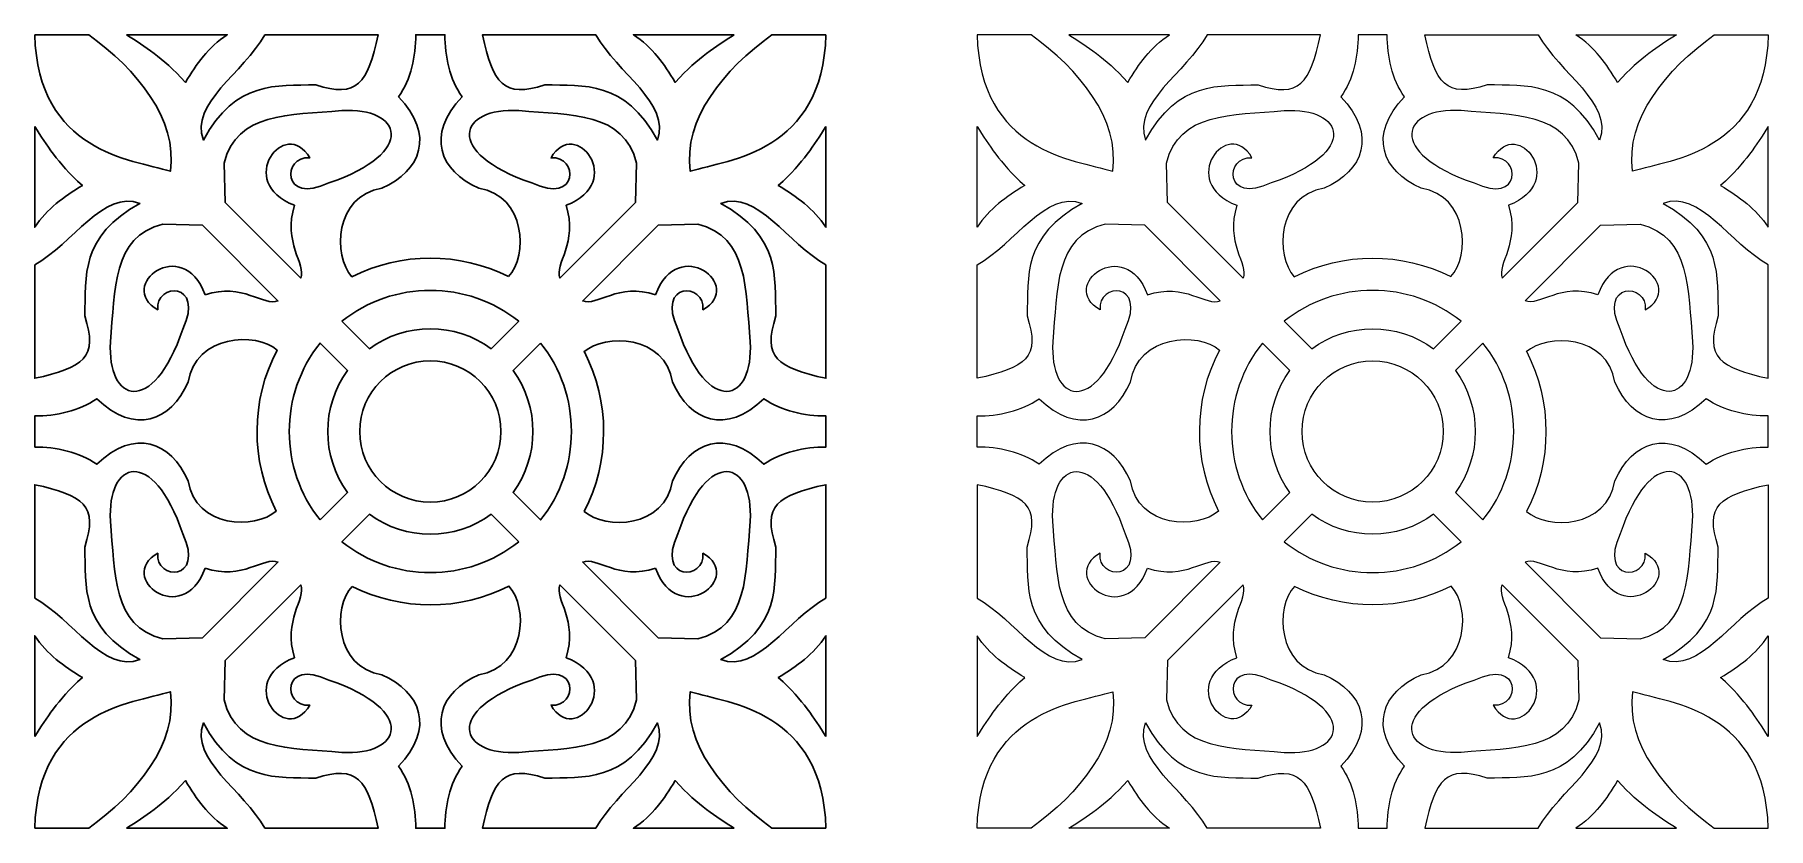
# Model space of a CAD drawing. Header units: centimetres. Extents: x -33.7 to 33.7, y -15.4 to 15.4.
import ezdxf

# ---------------------------------------------------------------- set-up
doc = ezdxf.new("R2010")
doc.units = ezdxf.units.CM
doc.header["$MEASUREMENT"] = 0
doc.layers.add('layer 1', color=7, linetype='Continuous')

msp = doc.modelspace()

# ---------------------------------------------------------------- linework, layer by layer
at = {"layer": 'layer 1', "color": 177}
msp.add_ellipse((-18.34444, 0), major_axis=(0, 2.75), ratio=1, dxfattribs=at)
at = {"layer": 'layer 1', "color": 242, "lineweight": 9}
msp.add_ellipse((18.34445, 0), major_axis=(0, 2.75), ratio=1, dxfattribs=at)
at = {"layer": 'layer 1', "color": 177}
for points, knots in [([(-33.74931, 15.44261), (-33.74931, 15.44261), (-31.64216, 15.44259), (-31.64216, 15.44259), (-31.64216, 15.44259), (-29.78364, 14.09213), (-28.172, 12.16373), (-28.46606, 10.13088), (-28.46606, 10.13088), (-30.00954, 10.58125), (-33.6093, 10.88009), (-33.74931, 15.44261)], [0, 0, 0, 0, 0.25, 0.25, 0.25, 0.25, 0.5, 0.5, 0.5, 0.5, 1, 1, 1, 1]), ([(-30.1771, 15.44257), (-30.1771, 15.44257), (-26.25409, 15.44259), (-26.25409, 15.44259), (-26.25409, 15.44259), (-26.98877, 14.95016), (-27.44313, 14.31022), (-27.87816, 13.5858), (-27.87816, 13.5858), (-28.82831, 14.61351), (-29.41989, 14.94678), (-30.1771, 15.44257)], [0, 0, 0, 0, 0.25, 0.25, 0.25, 0.25, 0.5, 0.5, 0.5, 0.5, 1, 1, 1, 1]), ([(-24.78863, 15.44259), (-24.78863, 15.44259), (-20.37616, 15.44259), (-20.37616, 15.44259), (-20.37616, 15.44259), (-20.78685, 13.55003), (-21.19496, 12.95658), (-22.8039, 13.49274), (-22.8039, 13.49274), (-24.34079, 13.44284), (-25.90666, 13.68293), (-27.18256, 11.3421), (-27.18256, 11.3421), (-27.72547, 12.76073), (-25.6135, 13.95976), (-24.78863, 15.44259)], [0, 0, 0, 0, 0.2, 0.2, 0.2, 0.2, 0.4, 0.4, 0.4, 0.4, 0.6, 0.6, 0.6, 0.6, 1, 1, 1, 1]), ([(-15.30019, 6.02589), (-17.20219, 6.98888), (-19.49533, 6.98751), (-21.39618, 6.02215), (-21.39618, 6.02215), (-22.14818, 6.82625), (-22.07374, 9.17533), (-20.23131, 9.46705), (-20.23131, 9.46705), (-18.6925, 10.14655), (-18.16667, 11.54155), (-19.58201, 13.02845), (-19.58201, 13.02845), (-19.10407, 13.70059), (-18.9067, 14.60633), (-18.91075, 15.44258), (-18.91075, 15.44258), (-18.91075, 15.44258), (-17.77813, 15.44258), (-17.77813, 15.44258), (-17.77813, 15.44258), (-17.78218, 14.60633), (-17.58481, 13.70059), (-17.10687, 13.02845), (-17.10687, 13.02845), (-18.52221, 11.54155), (-17.99638, 10.14655), (-16.45757, 9.46705), (-16.45757, 9.46705), (-14.61514, 9.17533), (-14.54819, 6.82999), (-15.30019, 6.02589), (-15.30019, 6.02589), (-15.30019, 6.02589), (-15.30019, 6.02589), (-15.30019, 6.02589)], [0, 0, 0, 0, 0.1, 0.1, 0.1, 0.1, 0.2, 0.2, 0.2, 0.2, 0.3, 0.3, 0.3, 0.3, 0.4, 0.4, 0.4, 0.4, 0.5, 0.5, 0.5, 0.5, 0.6, 0.6, 0.6, 0.6, 0.7, 0.7, 0.7, 0.7, 0.8, 0.8, 0.8, 0.8, 1, 1, 1, 1]), ([(-11.90025, 15.44259), (-11.90025, 15.44259), (-16.31272, 15.44259), (-16.31272, 15.44259), (-16.31272, 15.44259), (-15.90203, 13.55003), (-15.49392, 12.95658), (-13.88498, 13.49274), (-13.88498, 13.49274), (-12.34809, 13.44284), (-10.78222, 13.68293), (-9.50632, 11.3421), (-9.50632, 11.3421), (-8.96341, 12.76073), (-11.07538, 13.95976), (-11.90025, 15.44259)], [0, 0, 0, 0, 0.2, 0.2, 0.2, 0.2, 0.4, 0.4, 0.4, 0.4, 0.6, 0.6, 0.6, 0.6, 1, 1, 1, 1]), ([(-6.51178, 15.44257), (-6.51178, 15.44257), (-10.43479, 15.44259), (-10.43479, 15.44259), (-10.43479, 15.44259), (-9.70011, 14.95016), (-9.24575, 14.31022), (-8.81072, 13.5858), (-8.81072, 13.5858), (-7.86057, 14.61351), (-7.26899, 14.94678), (-6.51178, 15.44257)], [0, 0, 0, 0, 0.25, 0.25, 0.25, 0.25, 0.5, 0.5, 0.5, 0.5, 1, 1, 1, 1]), ([(-2.93957, 15.44261), (-2.93957, 15.44261), (-5.04672, 15.44259), (-5.04672, 15.44259), (-5.04672, 15.44259), (-6.90524, 14.09213), (-8.51688, 12.16373), (-8.22282, 10.13088), (-8.22282, 10.13088), (-6.67934, 10.58125), (-3.07958, 10.88009), (-2.93957, 15.44261)], [0, 0, 0, 0, 0.25, 0.25, 0.25, 0.25, 0.5, 0.5, 0.5, 0.5, 1, 1, 1, 1]), ([(-23.62931, 8.80436), (-25.99388, 9.69071), (-23.97546, 12.2929), (-23.04262, 10.64925), (-23.04262, 10.64925), (-24.10624, 10.75567), (-24.15423, 8.80668), (-22.29331, 9.67191), (-22.29331, 9.67191), (-18.82729, 10.85978), (-19.45853, 12.63313), (-21.79613, 12.49039), (-21.79613, 12.49039), (-23.83729, 12.31179), (-25.88337, 12.42531), (-26.37704, 10.44794), (-26.37704, 10.44794), (-26.37704, 10.44794), (-26.33286, 8.91344), (-26.33286, 8.91344), (-26.33286, 8.91344), (-26.33286, 8.91344), (-23.38919, 5.96974), (-23.38919, 5.96974), (-23.38919, 5.96974), (-23.16867, 6.51349), (-24.10563, 7.35803), (-23.62931, 8.80436)], [0, 0, 0, 0, 0.125, 0.125, 0.125, 0.125, 0.25, 0.25, 0.25, 0.25, 0.375, 0.375, 0.375, 0.375, 0.5, 0.5, 0.5, 0.5, 0.625, 0.625, 0.625, 0.625, 0.75, 0.75, 0.75, 0.75, 1, 1, 1, 1]), ([(-13.05957, 8.80436), (-10.695, 9.69071), (-12.71342, 12.2929), (-13.64626, 10.64925), (-13.64626, 10.64925), (-12.58264, 10.75567), (-12.53465, 8.80668), (-14.39557, 9.67191), (-14.39557, 9.67191), (-17.86159, 10.85978), (-17.23035, 12.63313), (-14.89275, 12.49039), (-14.89275, 12.49039), (-12.85159, 12.31179), (-10.80551, 12.42531), (-10.31184, 10.44794), (-10.31184, 10.44794), (-10.31184, 10.44794), (-10.35602, 8.91344), (-10.35602, 8.91344), (-10.35602, 8.91344), (-10.35602, 8.91344), (-13.29969, 5.96974), (-13.29969, 5.96974), (-13.29969, 5.96974), (-13.52021, 6.51349), (-12.58325, 7.35803), (-13.05957, 8.80436)], [0, 0, 0, 0, 0.125, 0.125, 0.125, 0.125, 0.25, 0.25, 0.25, 0.25, 0.375, 0.375, 0.375, 0.375, 0.5, 0.5, 0.5, 0.5, 0.625, 0.625, 0.625, 0.625, 0.75, 0.75, 0.75, 0.75, 1, 1, 1, 1]), ([(-33.74932, 11.87042), (-33.74932, 11.87042), (-33.74934, 7.94741), (-33.74934, 7.94741), (-33.74934, 7.94741), (-33.25692, 8.6821), (-32.61697, 9.13645), (-31.89256, 9.57148), (-31.89256, 9.57148), (-32.92027, 10.52163), (-33.25353, 11.11322), (-33.74932, 11.87042)], [0, 0, 0, 0, 0.25, 0.25, 0.25, 0.25, 0.5, 0.5, 0.5, 0.5, 1, 1, 1, 1]), ([(-2.93956, 11.87042), (-2.93956, 11.87042), (-2.93954, 7.94741), (-2.93954, 7.94741), (-2.93954, 7.94741), (-3.43196, 8.6821), (-4.07191, 9.13645), (-4.79632, 9.57148), (-4.79632, 9.57148), (-3.76861, 10.52163), (-3.43535, 11.11322), (-2.93956, 11.87042)], [0, 0, 0, 0, 0.25, 0.25, 0.25, 0.25, 0.5, 0.5, 0.5, 0.5, 1, 1, 1, 1]), ([(-33.74934, 6.482), (-33.74934, 6.482), (-33.74931, 2.06949), (-33.74931, 2.06949), (-33.74931, 2.06949), (-31.85675, 2.48018), (-31.26334, 2.88829), (-31.79949, 4.49723), (-31.79949, 4.49723), (-31.7496, 6.03412), (-31.98969, 7.59998), (-29.64886, 8.87588), (-29.64886, 8.87588), (-31.06748, 9.41879), (-32.26652, 7.30687), (-33.74934, 6.482)], [0, 0, 0, 0, 0.2, 0.2, 0.2, 0.2, 0.4, 0.4, 0.4, 0.4, 0.6, 0.6, 0.6, 0.6, 1, 1, 1, 1]), ([(-2.93954, 6.482), (-2.93954, 6.482), (-2.93957, 2.06949), (-2.93957, 2.06949), (-2.93957, 2.06949), (-4.83213, 2.48018), (-5.42554, 2.88829), (-4.88939, 4.49723), (-4.88939, 4.49723), (-4.93928, 6.03412), (-4.69919, 7.59998), (-7.04002, 8.87588), (-7.04002, 8.87588), (-5.6214, 9.41879), (-4.42236, 7.30687), (-2.93954, 6.482)], [0, 0, 0, 0, 0.2, 0.2, 0.2, 0.2, 0.4, 0.4, 0.4, 0.4, 0.6, 0.6, 0.6, 0.6, 1, 1, 1, 1]), ([(-27.11112, 5.32263), (-27.99746, 7.6872), (-30.59966, 5.66878), (-28.95601, 4.73594), (-28.95601, 4.73594), (-29.06243, 5.79956), (-27.11343, 5.84755), (-27.97867, 3.98663), (-27.97867, 3.98663), (-29.16654, 0.52061), (-30.93988, 1.15186), (-30.79715, 3.48945), (-30.79715, 3.48945), (-30.61854, 5.53061), (-30.73207, 7.57669), (-28.75469, 8.07036), (-28.75469, 8.07036), (-28.75469, 8.07036), (-27.2202, 8.02619), (-27.2202, 8.02619), (-27.2202, 8.02619), (-27.2202, 8.02619), (-24.27649, 5.08251), (-24.27649, 5.08251), (-24.27649, 5.08251), (-24.82024, 4.86199), (-25.66478, 5.79895), (-27.11112, 5.32263)], [0, 0, 0, 0, 0.125, 0.125, 0.125, 0.125, 0.25, 0.25, 0.25, 0.25, 0.375, 0.375, 0.375, 0.375, 0.5, 0.5, 0.5, 0.5, 0.625, 0.625, 0.625, 0.625, 0.75, 0.75, 0.75, 0.75, 1, 1, 1, 1]), ([(-9.57776, 5.32263), (-8.69142, 7.6872), (-6.08922, 5.66878), (-7.73287, 4.73594), (-7.73287, 4.73594), (-7.62645, 5.79956), (-9.57545, 5.84755), (-8.71021, 3.98663), (-8.71021, 3.98663), (-7.52234, 0.52061), (-5.749, 1.15186), (-5.89173, 3.48945), (-5.89173, 3.48945), (-6.07034, 5.53061), (-5.95681, 7.57669), (-7.93419, 8.07036), (-7.93419, 8.07036), (-7.93419, 8.07036), (-9.46868, 8.02619), (-9.46868, 8.02619), (-9.46868, 8.02619), (-9.46868, 8.02619), (-12.41239, 5.08251), (-12.41239, 5.08251), (-12.41239, 5.08251), (-11.86864, 4.86199), (-11.0241, 5.79895), (-9.57776, 5.32263)], [0, 0, 0, 0, 0.125, 0.125, 0.125, 0.125, 0.25, 0.25, 0.25, 0.25, 0.375, 0.375, 0.375, 0.375, 0.5, 0.5, 0.5, 0.5, 0.625, 0.625, 0.625, 0.625, 0.75, 0.75, 0.75, 0.75, 1, 1, 1, 1]), ([(-21.78589, 4.28994), (-19.78979, 5.89327), (-16.89897, 5.8936), (-14.90286, 4.29006), (-14.90286, 4.29006), (-14.90286, 4.29006), (-15.97228, 3.22064), (-15.97228, 3.22064), (-15.97228, 3.22064), (-17.37235, 4.25381), (-19.31656, 4.25384), (-20.71668, 3.22073), (-20.71668, 3.22073), (-20.71668, 3.22073), (-21.78589, 4.28994), (-21.78589, 4.28994)], [0, 0, 0, 0, 0.2, 0.2, 0.2, 0.2, 0.4, 0.4, 0.4, 0.4, 0.6, 0.6, 0.6, 0.6, 1, 1, 1, 1]), ([(-33.74931, -0.60406), (-32.91307, -0.60001), (-32.00735, -0.79738), (-31.33521, -1.27532), (-31.33521, -1.27532), (-29.84831, 0.14003), (-28.45331, -0.38581), (-27.77381, -1.92462), (-27.77381, -1.92462), (-27.48368, -3.75708), (-25.16108, -3.83362), (-24.34463, -3.09455), (-24.34463, -3.09455), (-25.35234, -1.14499), (-25.33941, 1.22241), (-24.30986, 3.16095), (-24.30986, 3.16095), (-25.12631, 3.90002), (-27.48368, 3.75709), (-27.77381, 1.92463), (-27.77381, 1.92463), (-28.45331, 0.38582), (-29.84831, -0.14002), (-31.33521, 1.27533), (-31.33521, 1.27533), (-32.00735, 0.79739), (-32.91307, 0.60002), (-33.74931, 0.60407), (-33.74931, 0.60407), (-33.74931, 0.60407), (-33.74931, -0.60406), (-33.74931, -0.60406)], [0, 0, 0, 0, 0.11111111, 0.11111111, 0.11111111, 0.11111111, 0.22222222, 0.22222222, 0.22222222, 0.22222222, 0.33333333, 0.33333333, 0.33333333, 0.33333333, 0.44444444, 0.44444444, 0.44444444, 0.44444444, 0.55555556, 0.55555556, 0.55555556, 0.55555556, 0.66666667, 0.66666667, 0.66666667, 0.66666667, 0.77777778, 0.77777778, 0.77777778, 0.77777778, 1, 1, 1, 1]), ([(-22.63462, -3.44167), (-24.23816, -1.4455), (-24.23763, 1.44519), (-22.63419, 3.44118), (-22.63419, 3.44118), (-22.63419, 3.44118), (-21.5651, 2.37207), (-21.5651, 2.37207), (-21.5651, 2.37207), (-22.5981, 0.97205), (-22.59836, -0.97228), (-21.56531, -2.37238), (-21.56531, -2.37238), (-21.56531, -2.37238), (-22.63462, -3.44167), (-22.63462, -3.44167)], [0, 0, 0, 0, 0.2, 0.2, 0.2, 0.2, 0.4, 0.4, 0.4, 0.4, 0.6, 0.6, 0.6, 0.6, 1, 1, 1, 1]), ([(-14.05426, 3.4416), (-12.45088, 1.4456), (-12.45108, -1.44556), (-14.05451, -3.44144), (-14.05451, -3.44144), (-14.05451, -3.44144), (-15.12384, -2.37238), (-15.12384, -2.37238), (-15.12384, -2.37238), (-14.09074, -0.9724), (-14.09053, 0.97222), (-15.12353, 2.37233), (-15.12353, 2.37233), (-15.12353, 2.37233), (-14.05426, 3.4416), (-14.05426, 3.4416)], [0, 0, 0, 0, 0.2, 0.2, 0.2, 0.2, 0.4, 0.4, 0.4, 0.4, 0.6, 0.6, 0.6, 0.6, 1, 1, 1, 1]), ([(-12.3443, 3.09456), (-11.34619, 1.1636), (-11.34873, -1.17894), (-12.35116, -3.10774), (-12.35116, -3.10774), (-11.53471, -3.84681), (-9.2052, -3.75708), (-8.91507, -1.92462), (-8.91507, -1.92462), (-8.23557, -0.38581), (-6.84057, 0.14003), (-5.35367, -1.27532), (-5.35367, -1.27532), (-4.68153, -0.79738), (-3.77581, -0.60001), (-2.93957, -0.60406), (-2.93957, -0.60406), (-2.93957, -0.60406), (-2.93957, 0.60407), (-2.93957, 0.60407), (-2.93957, 0.60407), (-3.77581, 0.60002), (-4.68153, 0.79739), (-5.35367, 1.27533), (-5.35367, 1.27533), (-6.84057, -0.14002), (-8.23557, 0.38582), (-8.91507, 1.92463), (-8.91507, 1.92463), (-9.2052, 3.75709), (-11.54957, 3.83363), (-12.36602, 3.09456), (-12.36602, 3.09456), (-12.36602, 3.09456), (-12.3443, 3.09456), (-12.3443, 3.09456)], [0, 0, 0, 0, 0.1, 0.1, 0.1, 0.1, 0.2, 0.2, 0.2, 0.2, 0.3, 0.3, 0.3, 0.3, 0.4, 0.4, 0.4, 0.4, 0.5, 0.5, 0.5, 0.5, 0.6, 0.6, 0.6, 0.6, 0.7, 0.7, 0.7, 0.7, 0.8, 0.8, 0.8, 0.8, 1, 1, 1, 1]), ([(-27.11112, -5.32262), (-27.99746, -7.68719), (-30.59966, -5.66877), (-28.95601, -4.73593), (-28.95601, -4.73593), (-29.06243, -5.79955), (-27.11343, -5.84754), (-27.97867, -3.98662), (-27.97867, -3.98662), (-29.16654, -0.5206), (-30.93988, -1.15185), (-30.79715, -3.48944), (-30.79715, -3.48944), (-30.61854, -5.5306), (-30.73207, -7.57668), (-28.75469, -8.07035), (-28.75469, -8.07035), (-28.75469, -8.07035), (-27.2202, -8.02618), (-27.2202, -8.02618), (-27.2202, -8.02618), (-27.2202, -8.02618), (-24.27649, -5.0825), (-24.27649, -5.0825), (-24.27649, -5.0825), (-24.82024, -4.86198), (-25.66478, -5.79894), (-27.11112, -5.32262)], [0, 0, 0, 0, 0.125, 0.125, 0.125, 0.125, 0.25, 0.25, 0.25, 0.25, 0.375, 0.375, 0.375, 0.375, 0.5, 0.5, 0.5, 0.5, 0.625, 0.625, 0.625, 0.625, 0.75, 0.75, 0.75, 0.75, 1, 1, 1, 1]), ([(-9.57776, -5.32262), (-8.69142, -7.68719), (-6.08922, -5.66877), (-7.73287, -4.73593), (-7.73287, -4.73593), (-7.62645, -5.79955), (-9.57545, -5.84754), (-8.71021, -3.98662), (-8.71021, -3.98662), (-7.52234, -0.5206), (-5.749, -1.15185), (-5.89173, -3.48944), (-5.89173, -3.48944), (-6.07034, -5.5306), (-5.95681, -7.57668), (-7.93419, -8.07035), (-7.93419, -8.07035), (-7.93419, -8.07035), (-9.46868, -8.02618), (-9.46868, -8.02618), (-9.46868, -8.02618), (-9.46868, -8.02618), (-12.41239, -5.0825), (-12.41239, -5.0825), (-12.41239, -5.0825), (-11.86864, -4.86198), (-11.0241, -5.79894), (-9.57776, -5.32262)], [0, 0, 0, 0, 0.125, 0.125, 0.125, 0.125, 0.25, 0.25, 0.25, 0.25, 0.375, 0.375, 0.375, 0.375, 0.5, 0.5, 0.5, 0.5, 0.625, 0.625, 0.625, 0.625, 0.75, 0.75, 0.75, 0.75, 1, 1, 1, 1]), ([(-33.74934, -6.48199), (-33.74934, -6.48199), (-33.74931, -2.06948), (-33.74931, -2.06948), (-33.74931, -2.06948), (-31.85675, -2.48017), (-31.26334, -2.88828), (-31.79949, -4.49722), (-31.79949, -4.49722), (-31.7496, -6.03411), (-31.98969, -7.59997), (-29.64886, -8.87587), (-29.64886, -8.87587), (-31.06748, -9.41878), (-32.26652, -7.30686), (-33.74934, -6.48199)], [0, 0, 0, 0, 0.2, 0.2, 0.2, 0.2, 0.4, 0.4, 0.4, 0.4, 0.6, 0.6, 0.6, 0.6, 1, 1, 1, 1]), ([(-2.93954, -6.48199), (-2.93954, -6.48199), (-2.93957, -2.06948), (-2.93957, -2.06948), (-2.93957, -2.06948), (-4.83213, -2.48017), (-5.42554, -2.88828), (-4.88939, -4.49722), (-4.88939, -4.49722), (-4.93928, -6.03411), (-4.69919, -7.59997), (-7.04002, -8.87587), (-7.04002, -8.87587), (-5.6214, -9.41878), (-4.42236, -7.30686), (-2.93954, -6.48199)], [0, 0, 0, 0, 0.2, 0.2, 0.2, 0.2, 0.4, 0.4, 0.4, 0.4, 0.6, 0.6, 0.6, 0.6, 1, 1, 1, 1]), ([(-14.90283, -4.29019), (-16.8988, -5.89355), (-19.79, -5.89336), (-21.78587, -4.28999), (-21.78587, -4.28999), (-21.78587, -4.28999), (-20.71655, -3.22068), (-20.71655, -3.22068), (-20.71655, -3.22068), (-19.3166, -4.2537), (-17.37217, -4.25389), (-15.97211, -3.22091), (-15.97211, -3.22091), (-15.97211, -3.22091), (-14.90283, -4.29019), (-14.90283, -4.29019)], [0, 0, 0, 0, 0.2, 0.2, 0.2, 0.2, 0.4, 0.4, 0.4, 0.4, 0.6, 0.6, 0.6, 0.6, 1, 1, 1, 1]), ([(-23.62931, -8.80435), (-25.99388, -9.6907), (-23.97546, -12.29289), (-23.04262, -10.64924), (-23.04262, -10.64924), (-24.10624, -10.75566), (-24.15423, -8.80667), (-22.29331, -9.6719), (-22.29331, -9.6719), (-18.82729, -10.85977), (-19.45853, -12.63312), (-21.79613, -12.49038), (-21.79613, -12.49038), (-23.83729, -12.31178), (-25.88337, -12.4253), (-26.37704, -10.44793), (-26.37704, -10.44793), (-26.37704, -10.44793), (-26.33286, -8.91343), (-26.33286, -8.91343), (-26.33286, -8.91343), (-26.33286, -8.91343), (-23.38919, -5.96973), (-23.38919, -5.96973), (-23.38919, -5.96973), (-23.16867, -6.51348), (-24.10563, -7.35802), (-23.62931, -8.80435)], [0, 0, 0, 0, 0.125, 0.125, 0.125, 0.125, 0.25, 0.25, 0.25, 0.25, 0.375, 0.375, 0.375, 0.375, 0.5, 0.5, 0.5, 0.5, 0.625, 0.625, 0.625, 0.625, 0.75, 0.75, 0.75, 0.75, 1, 1, 1, 1]), ([(-21.3887, -6.0259), (-19.48426, -6.99011), (-17.18781, -6.98736), (-15.28565, -6.01849), (-15.28565, -6.01849), (-14.53365, -6.82259), (-14.61514, -9.17532), (-16.45757, -9.46704), (-16.45757, -9.46704), (-17.99638, -10.14654), (-18.52221, -11.54154), (-17.10687, -13.02844), (-17.10687, -13.02844), (-17.58481, -13.70058), (-17.78218, -14.60632), (-17.77813, -15.44257), (-17.77813, -15.44257), (-17.77813, -15.44257), (-18.91075, -15.44257), (-18.91075, -15.44257), (-18.91075, -15.44257), (-18.9067, -14.60632), (-19.10407, -13.70058), (-19.58201, -13.02844), (-19.58201, -13.02844), (-18.16667, -11.54154), (-18.6925, -10.14654), (-20.23131, -9.46704), (-20.23131, -9.46704), (-22.07374, -9.17532), (-22.1407, -6.83), (-21.3887, -6.0259)], [0, 0, 0, 0, 0.11111111, 0.11111111, 0.11111111, 0.11111111, 0.22222222, 0.22222222, 0.22222222, 0.22222222, 0.33333333, 0.33333333, 0.33333333, 0.33333333, 0.44444444, 0.44444444, 0.44444444, 0.44444444, 0.55555556, 0.55555556, 0.55555556, 0.55555556, 0.66666667, 0.66666667, 0.66666667, 0.66666667, 0.77777778, 0.77777778, 0.77777778, 0.77777778, 1, 1, 1, 1]), ([(-13.05957, -8.80435), (-10.695, -9.6907), (-12.71342, -12.29289), (-13.64626, -10.64924), (-13.64626, -10.64924), (-12.58264, -10.75566), (-12.53465, -8.80667), (-14.39557, -9.6719), (-14.39557, -9.6719), (-17.86159, -10.85977), (-17.23035, -12.63312), (-14.89275, -12.49038), (-14.89275, -12.49038), (-12.85159, -12.31178), (-10.80551, -12.4253), (-10.31184, -10.44793), (-10.31184, -10.44793), (-10.31184, -10.44793), (-10.35602, -8.91343), (-10.35602, -8.91343), (-10.35602, -8.91343), (-10.35602, -8.91343), (-13.29969, -5.96973), (-13.29969, -5.96973), (-13.29969, -5.96973), (-13.52021, -6.51348), (-12.58325, -7.35802), (-13.05957, -8.80435)], [0, 0, 0, 0, 0.125, 0.125, 0.125, 0.125, 0.25, 0.25, 0.25, 0.25, 0.375, 0.375, 0.375, 0.375, 0.5, 0.5, 0.5, 0.5, 0.625, 0.625, 0.625, 0.625, 0.75, 0.75, 0.75, 0.75, 1, 1, 1, 1]), ([(-33.74932, -11.87041), (-33.74932, -11.87041), (-33.74934, -7.9474), (-33.74934, -7.9474), (-33.74934, -7.9474), (-33.25692, -8.68209), (-32.61697, -9.13644), (-31.89256, -9.57147), (-31.89256, -9.57147), (-32.92027, -10.52162), (-33.25353, -11.11321), (-33.74932, -11.87041)], [0, 0, 0, 0, 0.25, 0.25, 0.25, 0.25, 0.5, 0.5, 0.5, 0.5, 1, 1, 1, 1]), ([(-2.93956, -11.87041), (-2.93956, -11.87041), (-2.93954, -7.9474), (-2.93954, -7.9474), (-2.93954, -7.9474), (-3.43196, -8.68209), (-4.07191, -9.13644), (-4.79632, -9.57147), (-4.79632, -9.57147), (-3.76861, -10.52162), (-3.43535, -11.11321), (-2.93956, -11.87041)], [0, 0, 0, 0, 0.25, 0.25, 0.25, 0.25, 0.5, 0.5, 0.5, 0.5, 1, 1, 1, 1]), ([(-33.74931, -15.4426), (-33.74931, -15.4426), (-31.64216, -15.44258), (-31.64216, -15.44258), (-31.64216, -15.44258), (-29.78364, -14.09212), (-28.172, -12.16372), (-28.46606, -10.13087), (-28.46606, -10.13087), (-30.00954, -10.58124), (-33.6093, -10.88008), (-33.74931, -15.4426)], [0, 0, 0, 0, 0.25, 0.25, 0.25, 0.25, 0.5, 0.5, 0.5, 0.5, 1, 1, 1, 1]), ([(-2.93957, -15.4426), (-2.93957, -15.4426), (-5.04672, -15.44258), (-5.04672, -15.44258), (-5.04672, -15.44258), (-6.90524, -14.09212), (-8.51688, -12.16372), (-8.22282, -10.13087), (-8.22282, -10.13087), (-6.67934, -10.58124), (-3.07958, -10.88008), (-2.93957, -15.4426)], [0, 0, 0, 0, 0.25, 0.25, 0.25, 0.25, 0.5, 0.5, 0.5, 0.5, 1, 1, 1, 1]), ([(-24.78863, -15.44258), (-24.78863, -15.44258), (-20.37616, -15.44258), (-20.37616, -15.44258), (-20.37616, -15.44258), (-20.78685, -13.55002), (-21.19496, -12.95657), (-22.8039, -13.49273), (-22.8039, -13.49273), (-24.34079, -13.44283), (-25.90666, -13.68292), (-27.18256, -11.34209), (-27.18256, -11.34209), (-27.72547, -12.76072), (-25.6135, -13.95975), (-24.78863, -15.44258)], [0, 0, 0, 0, 0.2, 0.2, 0.2, 0.2, 0.4, 0.4, 0.4, 0.4, 0.6, 0.6, 0.6, 0.6, 1, 1, 1, 1]), ([(-11.90025, -15.44258), (-11.90025, -15.44258), (-16.31272, -15.44258), (-16.31272, -15.44258), (-16.31272, -15.44258), (-15.90203, -13.55002), (-15.49392, -12.95657), (-13.88498, -13.49273), (-13.88498, -13.49273), (-12.34809, -13.44283), (-10.78222, -13.68292), (-9.50632, -11.34209), (-9.50632, -11.34209), (-8.96341, -12.76072), (-11.07538, -13.95975), (-11.90025, -15.44258)], [0, 0, 0, 0, 0.2, 0.2, 0.2, 0.2, 0.4, 0.4, 0.4, 0.4, 0.6, 0.6, 0.6, 0.6, 1, 1, 1, 1]), ([(-30.1771, -15.44256), (-30.1771, -15.44256), (-26.25409, -15.44258), (-26.25409, -15.44258), (-26.25409, -15.44258), (-26.98877, -14.95015), (-27.44313, -14.31021), (-27.87816, -13.58579), (-27.87816, -13.58579), (-28.82831, -14.6135), (-29.41989, -14.94677), (-30.1771, -15.44256)], [0, 0, 0, 0, 0.25, 0.25, 0.25, 0.25, 0.5, 0.5, 0.5, 0.5, 1, 1, 1, 1]), ([(-6.51178, -15.44256), (-6.51178, -15.44256), (-10.43479, -15.44258), (-10.43479, -15.44258), (-10.43479, -15.44258), (-9.70011, -14.95015), (-9.24575, -14.31021), (-8.81072, -13.58579), (-8.81072, -13.58579), (-7.86057, -14.6135), (-7.26899, -14.94677), (-6.51178, -15.44256)], [0, 0, 0, 0, 0.25, 0.25, 0.25, 0.25, 0.5, 0.5, 0.5, 0.5, 1, 1, 1, 1])]:
    msp.add_open_spline(points, degree=3, knots=knots, dxfattribs=at)
at = {"layer": 'layer 1', "color": 242, "lineweight": 9}
for points, knots in [([(2.93958, 15.44261), (2.93958, 15.44261), (5.04673, 15.44259), (5.04673, 15.44259), (5.04673, 15.44259), (6.90525, 14.09213), (8.51689, 12.16373), (8.22283, 10.13088), (8.22283, 10.13088), (6.67935, 10.58125), (3.07959, 10.88009), (2.93958, 15.44261)], [0, 0, 0, 0, 0.25, 0.25, 0.25, 0.25, 0.5, 0.5, 0.5, 0.5, 1, 1, 1, 1]), ([(6.51179, 15.44257), (6.51179, 15.44257), (10.4348, 15.44259), (10.4348, 15.44259), (10.4348, 15.44259), (9.70012, 14.95016), (9.24576, 14.31022), (8.81073, 13.5858), (8.81073, 13.5858), (7.86058, 14.61351), (7.269, 14.94678), (6.51179, 15.44257)], [0, 0, 0, 0, 0.25, 0.25, 0.25, 0.25, 0.5, 0.5, 0.5, 0.5, 1, 1, 1, 1]), ([(11.90026, 15.44259), (11.90026, 15.44259), (16.31273, 15.44259), (16.31273, 15.44259), (16.31273, 15.44259), (15.90204, 13.55003), (15.49393, 12.95658), (13.88499, 13.49274), (13.88499, 13.49274), (12.3481, 13.44284), (10.78223, 13.68293), (9.50633, 11.3421), (9.50633, 11.3421), (8.96342, 12.76073), (11.07539, 13.95976), (11.90026, 15.44259)], [0, 0, 0, 0, 0.2, 0.2, 0.2, 0.2, 0.4, 0.4, 0.4, 0.4, 0.6, 0.6, 0.6, 0.6, 1, 1, 1, 1]), ([(21.3887, 6.02589), (19.4867, 6.98888), (17.19356, 6.98751), (15.29271, 6.02215), (15.29271, 6.02215), (14.54071, 6.82625), (14.61515, 9.17533), (16.45758, 9.46705), (16.45758, 9.46705), (17.99639, 10.14655), (18.52222, 11.54155), (17.10688, 13.02845), (17.10688, 13.02845), (17.58482, 13.70059), (17.78219, 14.60633), (17.77814, 15.44258), (17.77814, 15.44258), (17.77814, 15.44258), (18.91076, 15.44258), (18.91076, 15.44258), (18.91076, 15.44258), (18.90671, 14.60633), (19.10408, 13.70059), (19.58202, 13.02845), (19.58202, 13.02845), (18.16668, 11.54155), (18.69251, 10.14655), (20.23132, 9.46705), (20.23132, 9.46705), (22.07375, 9.17533), (22.1407, 6.82999), (21.3887, 6.02589)], [0, 0, 0, 0, 0.11111111, 0.11111111, 0.11111111, 0.11111111, 0.22222222, 0.22222222, 0.22222222, 0.22222222, 0.33333333, 0.33333333, 0.33333333, 0.33333333, 0.44444444, 0.44444444, 0.44444444, 0.44444444, 0.55555556, 0.55555556, 0.55555556, 0.55555556, 0.66666667, 0.66666667, 0.66666667, 0.66666667, 0.77777778, 0.77777778, 0.77777778, 0.77777778, 1, 1, 1, 1]), ([(24.78864, 15.44259), (24.78864, 15.44259), (20.37617, 15.44259), (20.37617, 15.44259), (20.37617, 15.44259), (20.78686, 13.55003), (21.19497, 12.95658), (22.80391, 13.49274), (22.80391, 13.49274), (24.3408, 13.44284), (25.90667, 13.68293), (27.18257, 11.3421), (27.18257, 11.3421), (27.72548, 12.76073), (25.61351, 13.95976), (24.78864, 15.44259)], [0, 0, 0, 0, 0.2, 0.2, 0.2, 0.2, 0.4, 0.4, 0.4, 0.4, 0.6, 0.6, 0.6, 0.6, 1, 1, 1, 1]), ([(30.17711, 15.44257), (30.17711, 15.44257), (26.2541, 15.44259), (26.2541, 15.44259), (26.2541, 15.44259), (26.98878, 14.95016), (27.44314, 14.31022), (27.87817, 13.5858), (27.87817, 13.5858), (28.82832, 14.61351), (29.4199, 14.94678), (30.17711, 15.44257)], [0, 0, 0, 0, 0.25, 0.25, 0.25, 0.25, 0.5, 0.5, 0.5, 0.5, 1, 1, 1, 1]), ([(33.74932, 15.44261), (33.74932, 15.44261), (31.64217, 15.44259), (31.64217, 15.44259), (31.64217, 15.44259), (29.78365, 14.09213), (28.17201, 12.16373), (28.46607, 10.13088), (28.46607, 10.13088), (30.00955, 10.58125), (33.60931, 10.88009), (33.74932, 15.44261)], [0, 0, 0, 0, 0.25, 0.25, 0.25, 0.25, 0.5, 0.5, 0.5, 0.5, 1, 1, 1, 1]), ([(13.05958, 8.80436), (10.69501, 9.69071), (12.71343, 12.2929), (13.64627, 10.64925), (13.64627, 10.64925), (12.58265, 10.75567), (12.53466, 8.80668), (14.39558, 9.67191), (14.39558, 9.67191), (17.8616, 10.85978), (17.23036, 12.63313), (14.89276, 12.49039), (14.89276, 12.49039), (12.8516, 12.31179), (10.80552, 12.42531), (10.31185, 10.44794), (10.31185, 10.44794), (10.31185, 10.44794), (10.35603, 8.91344), (10.35603, 8.91344), (10.35603, 8.91344), (10.35603, 8.91344), (13.2997, 5.96974), (13.2997, 5.96974), (13.2997, 5.96974), (13.52022, 6.51349), (12.58326, 7.35803), (13.05958, 8.80436)], [0, 0, 0, 0, 0.125, 0.125, 0.125, 0.125, 0.25, 0.25, 0.25, 0.25, 0.375, 0.375, 0.375, 0.375, 0.5, 0.5, 0.5, 0.5, 0.625, 0.625, 0.625, 0.625, 0.75, 0.75, 0.75, 0.75, 1, 1, 1, 1]), ([(23.62932, 8.80436), (25.99389, 9.69071), (23.97547, 12.2929), (23.04263, 10.64925), (23.04263, 10.64925), (24.10625, 10.75567), (24.15424, 8.80668), (22.29332, 9.67191), (22.29332, 9.67191), (18.8273, 10.85978), (19.45854, 12.63313), (21.79614, 12.49039), (21.79614, 12.49039), (23.8373, 12.31179), (25.88338, 12.42531), (26.37705, 10.44794), (26.37705, 10.44794), (26.37705, 10.44794), (26.33287, 8.91344), (26.33287, 8.91344), (26.33287, 8.91344), (26.33287, 8.91344), (23.3892, 5.96974), (23.3892, 5.96974), (23.3892, 5.96974), (23.16868, 6.51349), (24.10564, 7.35803), (23.62932, 8.80436)], [0, 0, 0, 0, 0.125, 0.125, 0.125, 0.125, 0.25, 0.25, 0.25, 0.25, 0.375, 0.375, 0.375, 0.375, 0.5, 0.5, 0.5, 0.5, 0.625, 0.625, 0.625, 0.625, 0.75, 0.75, 0.75, 0.75, 1, 1, 1, 1]), ([(2.93957, 11.87042), (2.93957, 11.87042), (2.93955, 7.94741), (2.93955, 7.94741), (2.93955, 7.94741), (3.43197, 8.6821), (4.07192, 9.13645), (4.79633, 9.57148), (4.79633, 9.57148), (3.76862, 10.52163), (3.43536, 11.11322), (2.93957, 11.87042)], [0, 0, 0, 0, 0.25, 0.25, 0.25, 0.25, 0.5, 0.5, 0.5, 0.5, 1, 1, 1, 1]), ([(33.74933, 11.87042), (33.74933, 11.87042), (33.74935, 7.94741), (33.74935, 7.94741), (33.74935, 7.94741), (33.25693, 8.6821), (32.61698, 9.13645), (31.89257, 9.57148), (31.89257, 9.57148), (32.92028, 10.52163), (33.25354, 11.11322), (33.74933, 11.87042)], [0, 0, 0, 0, 0.25, 0.25, 0.25, 0.25, 0.5, 0.5, 0.5, 0.5, 1, 1, 1, 1]), ([(2.93955, 6.482), (2.93955, 6.482), (2.93958, 2.06949), (2.93958, 2.06949), (2.93958, 2.06949), (4.83214, 2.48018), (5.42555, 2.88829), (4.8894, 4.49723), (4.8894, 4.49723), (4.93929, 6.03412), (4.6992, 7.59998), (7.04003, 8.87588), (7.04003, 8.87588), (5.62141, 9.41879), (4.42237, 7.30687), (2.93955, 6.482)], [0, 0, 0, 0, 0.2, 0.2, 0.2, 0.2, 0.4, 0.4, 0.4, 0.4, 0.6, 0.6, 0.6, 0.6, 1, 1, 1, 1]), ([(33.74935, 6.482), (33.74935, 6.482), (33.74932, 2.06949), (33.74932, 2.06949), (33.74932, 2.06949), (31.85676, 2.48018), (31.26335, 2.88829), (31.7995, 4.49723), (31.7995, 4.49723), (31.74961, 6.03412), (31.9897, 7.59998), (29.64887, 8.87588), (29.64887, 8.87588), (31.06749, 9.41879), (32.26653, 7.30687), (33.74935, 6.482)], [0, 0, 0, 0, 0.2, 0.2, 0.2, 0.2, 0.4, 0.4, 0.4, 0.4, 0.6, 0.6, 0.6, 0.6, 1, 1, 1, 1]), ([(9.57777, 5.32263), (8.69143, 7.6872), (6.08923, 5.66878), (7.73288, 4.73594), (7.73288, 4.73594), (7.62646, 5.79956), (9.57546, 5.84755), (8.71022, 3.98663), (8.71022, 3.98663), (7.52235, 0.52061), (5.74901, 1.15186), (5.89174, 3.48945), (5.89174, 3.48945), (6.07035, 5.53061), (5.95682, 7.57669), (7.9342, 8.07036), (7.9342, 8.07036), (7.9342, 8.07036), (9.46869, 8.02619), (9.46869, 8.02619), (9.46869, 8.02619), (9.46869, 8.02619), (12.4124, 5.08251), (12.4124, 5.08251), (12.4124, 5.08251), (11.86865, 4.86199), (11.02411, 5.79895), (9.57777, 5.32263)], [0, 0, 0, 0, 0.125, 0.125, 0.125, 0.125, 0.25, 0.25, 0.25, 0.25, 0.375, 0.375, 0.375, 0.375, 0.5, 0.5, 0.5, 0.5, 0.625, 0.625, 0.625, 0.625, 0.75, 0.75, 0.75, 0.75, 1, 1, 1, 1]), ([(27.11113, 5.32263), (27.99747, 7.6872), (30.59967, 5.66878), (28.95602, 4.73594), (28.95602, 4.73594), (29.06244, 5.79956), (27.11344, 5.84755), (27.97868, 3.98663), (27.97868, 3.98663), (29.16655, 0.52061), (30.93989, 1.15186), (30.79716, 3.48945), (30.79716, 3.48945), (30.61855, 5.53061), (30.73208, 7.57669), (28.7547, 8.07036), (28.7547, 8.07036), (28.7547, 8.07036), (27.22021, 8.02619), (27.22021, 8.02619), (27.22021, 8.02619), (27.22021, 8.02619), (24.2765, 5.08251), (24.2765, 5.08251), (24.2765, 5.08251), (24.82025, 4.86199), (25.66479, 5.79895), (27.11113, 5.32263)], [0, 0, 0, 0, 0.125, 0.125, 0.125, 0.125, 0.25, 0.25, 0.25, 0.25, 0.375, 0.375, 0.375, 0.375, 0.5, 0.5, 0.5, 0.5, 0.625, 0.625, 0.625, 0.625, 0.75, 0.75, 0.75, 0.75, 1, 1, 1, 1]), ([(14.903, 4.28994), (16.8991, 5.89327), (19.78992, 5.8936), (21.78603, 4.29006), (21.78603, 4.29006), (21.78603, 4.29006), (20.71661, 3.22064), (20.71661, 3.22064), (20.71661, 3.22064), (19.31654, 4.25381), (17.37233, 4.25384), (15.97221, 3.22073), (15.97221, 3.22073), (15.97221, 3.22073), (14.903, 4.28994), (14.903, 4.28994)], [0, 0, 0, 0, 0.2, 0.2, 0.2, 0.2, 0.4, 0.4, 0.4, 0.4, 0.6, 0.6, 0.6, 0.6, 1, 1, 1, 1]), ([(2.93958, -0.60406), (3.77582, -0.60001), (4.68154, -0.79738), (5.35368, -1.27532), (5.35368, -1.27532), (6.84058, 0.14003), (8.23558, -0.38581), (8.91508, -1.92462), (8.91508, -1.92462), (9.20521, -3.75708), (11.52781, -3.83362), (12.34426, -3.09455), (12.34426, -3.09455), (11.33655, -1.14499), (11.34948, 1.22241), (12.37903, 3.16095), (12.37903, 3.16095), (11.56258, 3.90002), (9.20521, 3.75709), (8.91508, 1.92463), (8.91508, 1.92463), (8.23558, 0.38582), (6.84058, -0.14002), (5.35368, 1.27533), (5.35368, 1.27533), (4.68154, 0.79739), (3.77582, 0.60002), (2.93958, 0.60407), (2.93958, 0.60407), (2.93958, 0.60407), (2.93958, -0.60406), (2.93958, -0.60406)], [0, 0, 0, 0, 0.11111111, 0.11111111, 0.11111111, 0.11111111, 0.22222222, 0.22222222, 0.22222222, 0.22222222, 0.33333333, 0.33333333, 0.33333333, 0.33333333, 0.44444444, 0.44444444, 0.44444444, 0.44444444, 0.55555556, 0.55555556, 0.55555556, 0.55555556, 0.66666667, 0.66666667, 0.66666667, 0.66666667, 0.77777778, 0.77777778, 0.77777778, 0.77777778, 1, 1, 1, 1]), ([(14.05427, -3.44167), (12.45073, -1.4455), (12.45126, 1.44519), (14.0547, 3.44118), (14.0547, 3.44118), (14.0547, 3.44118), (15.12379, 2.37207), (15.12379, 2.37207), (15.12379, 2.37207), (14.09079, 0.97205), (14.09053, -0.97228), (15.12358, -2.37238), (15.12358, -2.37238), (15.12358, -2.37238), (14.05427, -3.44167), (14.05427, -3.44167)], [0, 0, 0, 0, 0.2, 0.2, 0.2, 0.2, 0.4, 0.4, 0.4, 0.4, 0.6, 0.6, 0.6, 0.6, 1, 1, 1, 1]), ([(22.63463, 3.4416), (24.23801, 1.4456), (24.23781, -1.44556), (22.63438, -3.44144), (22.63438, -3.44144), (22.63438, -3.44144), (21.56505, -2.37238), (21.56505, -2.37238), (21.56505, -2.37238), (22.59815, -0.9724), (22.59836, 0.97222), (21.56536, 2.37233), (21.56536, 2.37233), (21.56536, 2.37233), (22.63463, 3.4416), (22.63463, 3.4416)], [0, 0, 0, 0, 0.2, 0.2, 0.2, 0.2, 0.4, 0.4, 0.4, 0.4, 0.6, 0.6, 0.6, 0.6, 1, 1, 1, 1]), ([(24.34459, 3.09456), (25.3427, 1.1636), (25.34016, -1.17894), (24.33773, -3.10774), (24.33773, -3.10774), (25.15418, -3.84681), (27.48369, -3.75708), (27.77382, -1.92462), (27.77382, -1.92462), (28.45332, -0.38581), (29.84832, 0.14003), (31.33522, -1.27532), (31.33522, -1.27532), (32.00736, -0.79738), (32.91308, -0.60001), (33.74932, -0.60406), (33.74932, -0.60406), (33.74932, -0.60406), (33.74932, 0.60407), (33.74932, 0.60407), (33.74932, 0.60407), (32.91308, 0.60002), (32.00736, 0.79739), (31.33522, 1.27533), (31.33522, 1.27533), (29.84832, -0.14002), (28.45332, 0.38582), (27.77382, 1.92463), (27.77382, 1.92463), (27.48369, 3.75709), (25.13932, 3.83363), (24.32287, 3.09456)], [0, 0, 0, 0, 0.11111111, 0.11111111, 0.11111111, 0.11111111, 0.22222222, 0.22222222, 0.22222222, 0.22222222, 0.33333333, 0.33333333, 0.33333333, 0.33333333, 0.44444444, 0.44444444, 0.44444444, 0.44444444, 0.55555556, 0.55555556, 0.55555556, 0.55555556, 0.66666667, 0.66666667, 0.66666667, 0.66666667, 0.77777778, 0.77777778, 0.77777778, 0.77777778, 1, 1, 1, 1]), ([(9.57777, -5.32262), (8.69143, -7.68719), (6.08923, -5.66877), (7.73288, -4.73593), (7.73288, -4.73593), (7.62646, -5.79955), (9.57546, -5.84754), (8.71022, -3.98662), (8.71022, -3.98662), (7.52235, -0.5206), (5.74901, -1.15185), (5.89174, -3.48944), (5.89174, -3.48944), (6.07035, -5.5306), (5.95682, -7.57668), (7.9342, -8.07035), (7.9342, -8.07035), (7.9342, -8.07035), (9.46869, -8.02618), (9.46869, -8.02618), (9.46869, -8.02618), (9.46869, -8.02618), (12.4124, -5.0825), (12.4124, -5.0825), (12.4124, -5.0825), (11.86865, -4.86198), (11.02411, -5.79894), (9.57777, -5.32262)], [0, 0, 0, 0, 0.125, 0.125, 0.125, 0.125, 0.25, 0.25, 0.25, 0.25, 0.375, 0.375, 0.375, 0.375, 0.5, 0.5, 0.5, 0.5, 0.625, 0.625, 0.625, 0.625, 0.75, 0.75, 0.75, 0.75, 1, 1, 1, 1]), ([(27.11113, -5.32262), (27.99747, -7.68719), (30.59967, -5.66877), (28.95602, -4.73593), (28.95602, -4.73593), (29.06244, -5.79955), (27.11344, -5.84754), (27.97868, -3.98662), (27.97868, -3.98662), (29.16655, -0.5206), (30.93989, -1.15185), (30.79716, -3.48944), (30.79716, -3.48944), (30.61855, -5.5306), (30.73208, -7.57668), (28.7547, -8.07035), (28.7547, -8.07035), (28.7547, -8.07035), (27.22021, -8.02618), (27.22021, -8.02618), (27.22021, -8.02618), (27.22021, -8.02618), (24.2765, -5.0825), (24.2765, -5.0825), (24.2765, -5.0825), (24.82025, -4.86198), (25.66479, -5.79894), (27.11113, -5.32262)], [0, 0, 0, 0, 0.125, 0.125, 0.125, 0.125, 0.25, 0.25, 0.25, 0.25, 0.375, 0.375, 0.375, 0.375, 0.5, 0.5, 0.5, 0.5, 0.625, 0.625, 0.625, 0.625, 0.75, 0.75, 0.75, 0.75, 1, 1, 1, 1]), ([(2.93955, -6.48199), (2.93955, -6.48199), (2.93958, -2.06948), (2.93958, -2.06948), (2.93958, -2.06948), (4.83214, -2.48017), (5.42555, -2.88828), (4.8894, -4.49722), (4.8894, -4.49722), (4.93929, -6.03411), (4.6992, -7.59997), (7.04003, -8.87587), (7.04003, -8.87587), (5.62141, -9.41878), (4.42237, -7.30686), (2.93955, -6.48199)], [0, 0, 0, 0, 0.2, 0.2, 0.2, 0.2, 0.4, 0.4, 0.4, 0.4, 0.6, 0.6, 0.6, 0.6, 1, 1, 1, 1]), ([(33.74935, -6.48199), (33.74935, -6.48199), (33.74932, -2.06948), (33.74932, -2.06948), (33.74932, -2.06948), (31.85676, -2.48017), (31.26335, -2.88828), (31.7995, -4.49722), (31.7995, -4.49722), (31.74961, -6.03411), (31.9897, -7.59997), (29.64887, -8.87587), (29.64887, -8.87587), (31.06749, -9.41878), (32.26653, -7.30686), (33.74935, -6.48199)], [0, 0, 0, 0, 0.2, 0.2, 0.2, 0.2, 0.4, 0.4, 0.4, 0.4, 0.6, 0.6, 0.6, 0.6, 1, 1, 1, 1]), ([(21.78606, -4.29019), (19.79009, -5.89355), (16.89889, -5.89336), (14.90302, -4.28999), (14.90302, -4.28999), (14.90302, -4.28999), (15.97234, -3.22068), (15.97234, -3.22068), (15.97234, -3.22068), (17.37229, -4.2537), (19.31672, -4.25389), (20.71678, -3.22091), (20.71678, -3.22091), (20.71678, -3.22091), (21.78606, -4.29019), (21.78606, -4.29019)], [0, 0, 0, 0, 0.2, 0.2, 0.2, 0.2, 0.4, 0.4, 0.4, 0.4, 0.6, 0.6, 0.6, 0.6, 1, 1, 1, 1]), ([(13.05958, -8.80435), (10.69501, -9.6907), (12.71343, -12.29289), (13.64627, -10.64924), (13.64627, -10.64924), (12.58265, -10.75566), (12.53466, -8.80667), (14.39558, -9.6719), (14.39558, -9.6719), (17.8616, -10.85977), (17.23036, -12.63312), (14.89276, -12.49038), (14.89276, -12.49038), (12.8516, -12.31178), (10.80552, -12.4253), (10.31185, -10.44793), (10.31185, -10.44793), (10.31185, -10.44793), (10.35603, -8.91343), (10.35603, -8.91343), (10.35603, -8.91343), (10.35603, -8.91343), (13.2997, -5.96973), (13.2997, -5.96973), (13.2997, -5.96973), (13.52022, -6.51348), (12.58326, -7.35802), (13.05958, -8.80435)], [0, 0, 0, 0, 0.125, 0.125, 0.125, 0.125, 0.25, 0.25, 0.25, 0.25, 0.375, 0.375, 0.375, 0.375, 0.5, 0.5, 0.5, 0.5, 0.625, 0.625, 0.625, 0.625, 0.75, 0.75, 0.75, 0.75, 1, 1, 1, 1]), ([(15.30019, -6.0259), (17.20463, -6.99011), (19.50108, -6.98736), (21.40324, -6.01849), (21.40324, -6.01849), (22.15524, -6.82259), (22.07375, -9.17532), (20.23132, -9.46704), (20.23132, -9.46704), (18.69251, -10.14654), (18.16668, -11.54154), (19.58202, -13.02844), (19.58202, -13.02844), (19.10408, -13.70058), (18.90671, -14.60632), (18.91076, -15.44257), (18.91076, -15.44257), (18.91076, -15.44257), (17.77814, -15.44257), (17.77814, -15.44257), (17.77814, -15.44257), (17.78219, -14.60632), (17.58482, -13.70058), (17.10688, -13.02844), (17.10688, -13.02844), (18.52222, -11.54154), (17.99639, -10.14654), (16.45758, -9.46704), (16.45758, -9.46704), (14.61515, -9.17532), (14.54819, -6.83), (15.30019, -6.0259)], [0, 0, 0, 0, 0.11111111, 0.11111111, 0.11111111, 0.11111111, 0.22222222, 0.22222222, 0.22222222, 0.22222222, 0.33333333, 0.33333333, 0.33333333, 0.33333333, 0.44444444, 0.44444444, 0.44444444, 0.44444444, 0.55555556, 0.55555556, 0.55555556, 0.55555556, 0.66666667, 0.66666667, 0.66666667, 0.66666667, 0.77777778, 0.77777778, 0.77777778, 0.77777778, 1, 1, 1, 1]), ([(23.62932, -8.80435), (25.99389, -9.6907), (23.97547, -12.29289), (23.04263, -10.64924), (23.04263, -10.64924), (24.10625, -10.75566), (24.15424, -8.80667), (22.29332, -9.6719), (22.29332, -9.6719), (18.8273, -10.85977), (19.45854, -12.63312), (21.79614, -12.49038), (21.79614, -12.49038), (23.8373, -12.31178), (25.88338, -12.4253), (26.37705, -10.44793), (26.37705, -10.44793), (26.37705, -10.44793), (26.33287, -8.91343), (26.33287, -8.91343), (26.33287, -8.91343), (26.33287, -8.91343), (23.3892, -5.96973), (23.3892, -5.96973), (23.3892, -5.96973), (23.16868, -6.51348), (24.10564, -7.35802), (23.62932, -8.80435)], [0, 0, 0, 0, 0.125, 0.125, 0.125, 0.125, 0.25, 0.25, 0.25, 0.25, 0.375, 0.375, 0.375, 0.375, 0.5, 0.5, 0.5, 0.5, 0.625, 0.625, 0.625, 0.625, 0.75, 0.75, 0.75, 0.75, 1, 1, 1, 1]), ([(2.93957, -11.87041), (2.93957, -11.87041), (2.93955, -7.9474), (2.93955, -7.9474), (2.93955, -7.9474), (3.43197, -8.68209), (4.07192, -9.13644), (4.79633, -9.57147), (4.79633, -9.57147), (3.76862, -10.52162), (3.43536, -11.11321), (2.93957, -11.87041)], [0, 0, 0, 0, 0.25, 0.25, 0.25, 0.25, 0.5, 0.5, 0.5, 0.5, 1, 1, 1, 1]), ([(33.74933, -11.87041), (33.74933, -11.87041), (33.74935, -7.9474), (33.74935, -7.9474), (33.74935, -7.9474), (33.25693, -8.68209), (32.61698, -9.13644), (31.89257, -9.57147), (31.89257, -9.57147), (32.92028, -10.52162), (33.25354, -11.11321), (33.74933, -11.87041)], [0, 0, 0, 0, 0.25, 0.25, 0.25, 0.25, 0.5, 0.5, 0.5, 0.5, 1, 1, 1, 1]), ([(2.93958, -15.4426), (2.93958, -15.4426), (5.04673, -15.44258), (5.04673, -15.44258), (5.04673, -15.44258), (6.90525, -14.09212), (8.51689, -12.16372), (8.22283, -10.13087), (8.22283, -10.13087), (6.67935, -10.58124), (3.07959, -10.88008), (2.93958, -15.4426)], [0, 0, 0, 0, 0.25, 0.25, 0.25, 0.25, 0.5, 0.5, 0.5, 0.5, 1, 1, 1, 1]), ([(33.74932, -15.4426), (33.74932, -15.4426), (31.64217, -15.44258), (31.64217, -15.44258), (31.64217, -15.44258), (29.78365, -14.09212), (28.17201, -12.16372), (28.46607, -10.13087), (28.46607, -10.13087), (30.00955, -10.58124), (33.60931, -10.88008), (33.74932, -15.4426)], [0, 0, 0, 0, 0.25, 0.25, 0.25, 0.25, 0.5, 0.5, 0.5, 0.5, 1, 1, 1, 1]), ([(11.90026, -15.44258), (11.90026, -15.44258), (16.31273, -15.44258), (16.31273, -15.44258), (16.31273, -15.44258), (15.90204, -13.55002), (15.49393, -12.95657), (13.88499, -13.49273), (13.88499, -13.49273), (12.3481, -13.44283), (10.78223, -13.68292), (9.50633, -11.34209), (9.50633, -11.34209), (8.96342, -12.76072), (11.07539, -13.95975), (11.90026, -15.44258)], [0, 0, 0, 0, 0.2, 0.2, 0.2, 0.2, 0.4, 0.4, 0.4, 0.4, 0.6, 0.6, 0.6, 0.6, 1, 1, 1, 1]), ([(24.78864, -15.44258), (24.78864, -15.44258), (20.37617, -15.44258), (20.37617, -15.44258), (20.37617, -15.44258), (20.78686, -13.55002), (21.19497, -12.95657), (22.80391, -13.49273), (22.80391, -13.49273), (24.3408, -13.44283), (25.90667, -13.68292), (27.18257, -11.34209), (27.18257, -11.34209), (27.72548, -12.76072), (25.61351, -13.95975), (24.78864, -15.44258)], [0, 0, 0, 0, 0.2, 0.2, 0.2, 0.2, 0.4, 0.4, 0.4, 0.4, 0.6, 0.6, 0.6, 0.6, 1, 1, 1, 1]), ([(6.51179, -15.44256), (6.51179, -15.44256), (10.4348, -15.44258), (10.4348, -15.44258), (10.4348, -15.44258), (9.70012, -14.95015), (9.24576, -14.31021), (8.81073, -13.58579), (8.81073, -13.58579), (7.86058, -14.6135), (7.269, -14.94677), (6.51179, -15.44256)], [0, 0, 0, 0, 0.25, 0.25, 0.25, 0.25, 0.5, 0.5, 0.5, 0.5, 1, 1, 1, 1]), ([(30.17711, -15.44256), (30.17711, -15.44256), (26.2541, -15.44258), (26.2541, -15.44258), (26.2541, -15.44258), (26.98878, -14.95015), (27.44314, -14.31021), (27.87817, -13.58579), (27.87817, -13.58579), (28.82832, -14.6135), (29.4199, -14.94677), (30.17711, -15.44256)], [0, 0, 0, 0, 0.25, 0.25, 0.25, 0.25, 0.5, 0.5, 0.5, 0.5, 1, 1, 1, 1])]:
    msp.add_open_spline(points, degree=3, knots=knots, dxfattribs=at)

doc.saveas('drawing.dxf')
